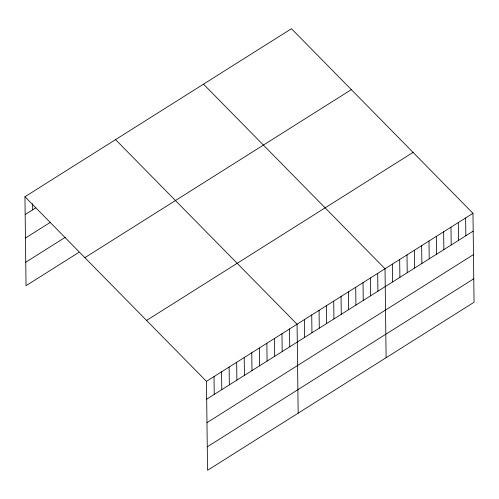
<?xml version="1.0" encoding="UTF-8"?>
<svg xmlns="http://www.w3.org/2000/svg" width="499" height="499" viewBox="0 0 499 499"><rect width="100%" height="100%" fill="white"/><g stroke="black" fill="none" stroke-linecap="round" stroke-linejoin="round"><path stroke-width="0.75" d="M24.95 196.749L291.447 28.705L472.965 213.31L474.05 302.251L207.553 470.295L206.467 381.355L24.95 196.749L26.035 285.69L78.892 252.363M25.168 214.564L35.866 207.821M25.455 238.035L50.624 222.167M25.748 262.218L65.394 237.225M84.849 257.671L351.346 89.627M146.569 320.433L413.066 152.388M206.467 381.355L472.965 213.31M206.686 399.169L473.183 231.124M206.973 422.641L473.47 254.596M207.266 446.823L473.763 278.779M203.505 84.163L385.022 268.761L386.107 357.702M115.556 139.614L297.073 324.219L298.165 413.16M465.636 217.932L465.854 235.746M458.307 222.548L458.525 240.368M450.977 227.17L451.196 244.984M443.648 231.792L443.867 249.606M436.319 236.414L436.538 254.228M428.99 241.036L429.209 258.85M421.661 245.658L421.88 263.472M414.332 250.28L414.55 268.094M407.003 254.902L407.221 272.716M399.674 259.517L399.892 277.338M392.345 264.139L392.563 281.954M377.693 273.383L377.905 291.198M370.364 278.005L370.582 295.82M363.035 282.627L363.253 300.442M355.706 287.249L355.924 305.064M348.377 291.871L348.595 309.686M341.048 296.487L341.266 314.308M333.719 301.109L333.937 318.923M326.39 305.731L326.608 323.545M319.061 310.353L319.279 328.167M311.732 314.975L311.95 332.789M304.402 319.597L304.621 337.411M289.526 328.978L289.744 346.793M281.972 333.737L282.191 351.552M274.425 338.503L274.643 356.317M266.871 343.262L267.09 361.076M259.324 348.021L259.536 365.836M251.77 352.787L251.989 370.601M244.223 357.546L244.435 375.36M236.669 362.305L236.888 380.119M229.116 367.071L229.334 384.885M221.568 371.83L221.787 389.644M214.015 376.589L214.233 394.403M32.641 203.604L32.716 209.805"/></g></svg>
